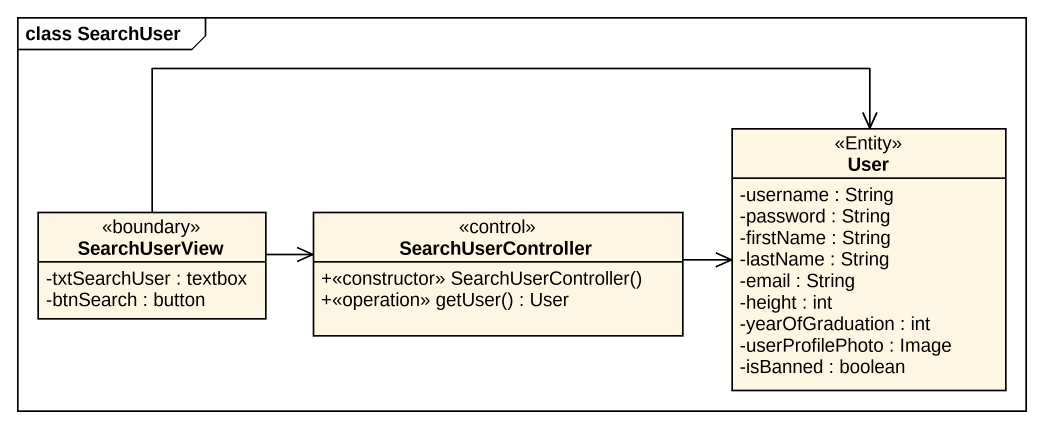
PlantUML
@startuml
mainframe class SearchUser
hide circle
hide empty members
skinparam classAttributeIconSize 0
class User <<Entity>> {
  -username : String
  -password : String
  -firstName : String
  -lastName : String
  -email : String
  -height : int
  -yearOfGraduation : int
  -userProfilePhoto : Image
  -isBanned : boolean
}
class SearchUserView <<boundary>> {
  -txtSearchUser : textbox
  -btnSearch : button
}
class SearchUserController <<control>> {
  +<<constructor>> SearchUserController()
  +<<operation>> getUser() : User
}
SearchUserView -right-> User
SearchUserView -right-> SearchUserController
SearchUserController -right-> User
@enduml
